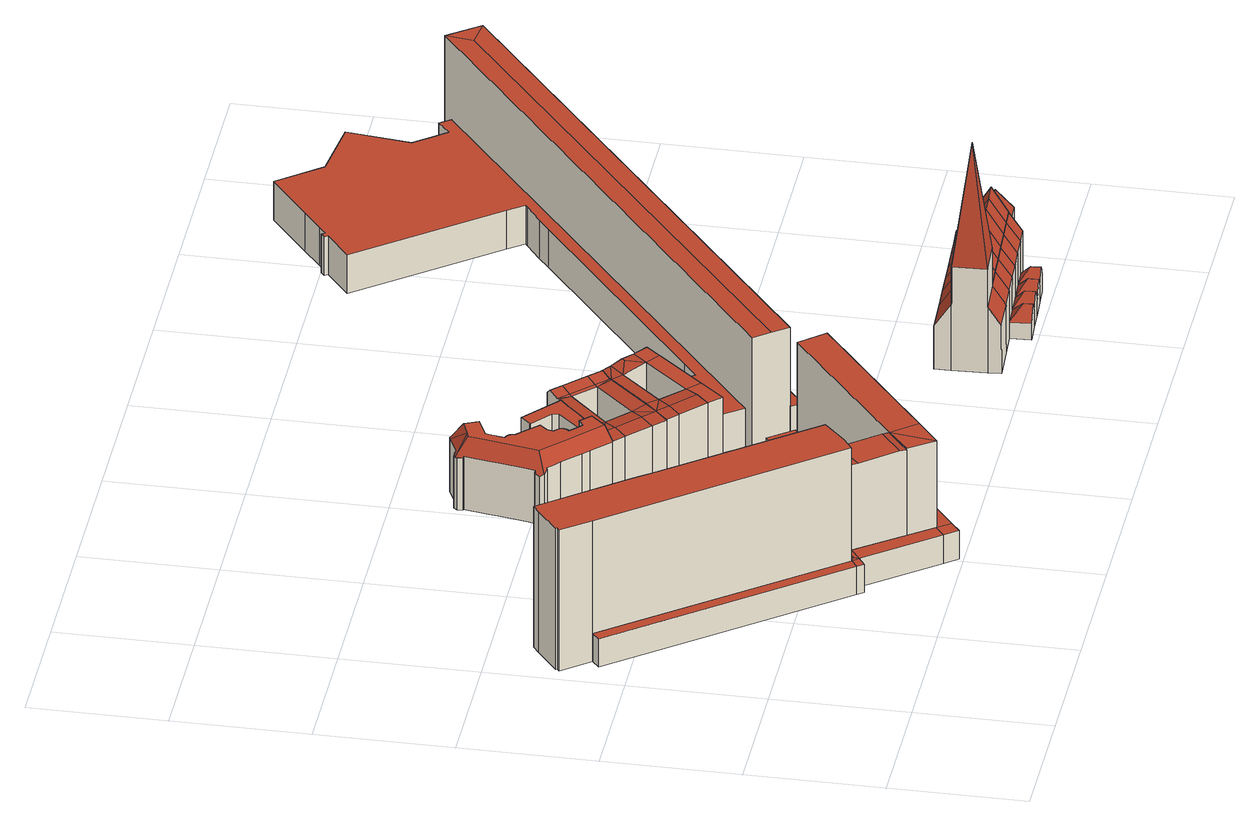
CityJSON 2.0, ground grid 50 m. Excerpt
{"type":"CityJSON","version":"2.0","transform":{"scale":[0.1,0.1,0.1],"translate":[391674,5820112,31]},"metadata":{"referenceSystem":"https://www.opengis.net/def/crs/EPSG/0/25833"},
"CityObjects":{
"building1":{"type":"Building","attributes":{"function":"2121","roofType":"1130","measuredHeight":56.55},"address":[{"locality":"Berlin","thoroughfareNumber":"7","thoroughfareName":"Karl-Liebknecht-Str."},{"locality":"Berlin","thoroughfareNumber":"2","thoroughfareName":"Spandauer Str."},{"locality":"Berlin","thoroughfareNumber":"4","thoroughfareName":"Spandauer Str."}],"geometry":[{"type":"MultiSurface","lod":"2","boundaries":[[[0,1,2,3]],[[4,5,6,7]],[[8,9,10,11]],[[12,4,7,1]],[[13,14,5,4]],[[15,16,17,18]],[[19,12,1,0]],[[20,8,21,22]],[[23,24,25,26,27,28,29,30,19,31,32,33]],[[34,35,15,18]],[[32,0,3,36]],[[37,38,34,18]],[[39,21,8,11]],[[40,41,42,43]],[[44,45,46,47]],[[48,49,50]],[[51,52,53]],[[50,49,54]],[[45,55,56,46]],[[57,58,59]],[[60,61,62,63]],[[64,65,66,67]],[[52,68,69,70]],[[68,52,51]],[[71,58,72,73]],[[41,67,42]],[[74,57,59,75]],[[67,66,76,42]],[[63,62,77,78]],[[43,42,55,45]],[[78,77,79,52]],[[72,58,57,74]],[[80,67,41,40]],[[81,82,83,84,85,86,87,88,89,90,91,92]],[[76,66,3,2]],[[47,46,5,14]],[[42,76,2,1]],[[65,64,32,36]],[[56,55,7,6]],[[64,67,0,32]],[[46,56,6,5]],[[66,65,36,3]],[[45,44,13,4]],[[44,47,14,13]],[[43,45,4,12]],[[55,42,1,7]],[[81,31,19,82]],[[92,32,31,81]],[[91,33,32,92]],[[82,19,30,83]],[[75,59,15,35]],[[84,29,28,85]],[[73,72,34,38]],[[61,60,20,22]],[[72,74,75,35,34]],[[83,30,29,84]],[[58,71,37,18]],[[53,52,79]],[[79,77,62,61,22,21]],[[49,48,18,17]],[[89,24,23,90]],[[85,28,27,86]],[[90,23,33,91]],[[48,50,59,58]],[[54,49,17,16]],[[67,80,19,0]],[[80,40,43,12,19]],[[60,63,78,52,8,20]],[[68,51,39,11]],[[51,53,21,39]],[[50,54,16,15]],[[70,69,10,9]],[[86,27,26,87]],[[71,73,38,37]],[[88,25,24,89]],[[69,68,11,10]],[[52,70,9,8]],[[87,26,25,88]]],"semantics":{"surfaces":[{"type":"GroundSurface"},{"type":"RoofSurface"},{"type":"WallSurface"}],"values":[0,0,0,0,0,0,0,0,0,0,0,0,0,1,1,1,1,1,1,1,1,1,1,1,1,1,1,1,1,1,1,1,1,1,2,2,2,2,2,2,2,2,2,2,2,2,2,2,2,2,2,2,2,2,2,2,2,2,2,2,2,2,2,2,2,2,2,2,2,2,2,2,2,2,2,2,2,2]}}]},
"building2":{"type":"Building","attributes":{"roofType":"1000","measuredHeight":26.6},"address":[{"country":"Germany","locality":"Berlin"}],"geometry":[{"type":"Solid","lod":"2","boundaries":[[[[93,94,95,96,97]],[[98,99,100,101]],[[99,102,103,100]],[[104,105,106,107]],[[108,109,110,111]],[[109,112,113,110]],[[112,114,115,113]],[[114,116,117,115]],[[118,119,120,94,93,121]],[[121,93,122]],[[123,124,118,121,125]],[[126,127,128,129]],[[127,130,131,128]],[[130,132,133,131]],[[132,134,135,133]],[[134,136,137,135]],[[136,138,139,137]],[[138,140,141,139]],[[142,143,144,145]],[[143,146,147,144]],[[146,148,149,147]],[[148,150,151,149]],[[150,152,153,151]],[[152,154,155,153]],[[154,126,129,155]],[[156,157,158,159]],[[157,160,161,158]],[[160,162,163,161]],[[162,164,165,163]],[[164,166,167,165]],[[166,168,169,167]],[[168,142,145,169]],[[116,170,171,117]],[[170,172,173,171]],[[172,174,175,173]],[[174,176,177,175]],[[176,178,179,177]],[[178,180,181,179]],[[180,156,159,181]],[[182,183,184,185]],[[183,186,187,184]],[[186,188,189,187]],[[188,190,191,189]],[[190,192,193,191]],[[192,194,195,193]],[[194,196,197,195]],[[196,198,199,197]],[[200,201,202,203]],[[201,204,205,202]],[[204,206,207,205]],[[206,208,209,207]],[[208,210,211,209]],[[210,212,213,211]],[[212,182,185,213]],[[214,215,216,217]],[[215,218,219,216]],[[218,220,221,219]],[[220,222,223,221]],[[222,224,225,223]],[[120,119,226,227]],[[228,229,230,231]],[[124,123,232,233]],[[140,234,235,141]],[[234,236,237,235]],[[236,238,239,237]],[[238,240,241,239]],[[240,242,243,241]],[[242,244,245,243]],[[244,246,247,245]],[[246,214,217,247]],[[248,249,250,251]],[[249,252,253,250]],[[252,254,255,253]],[[254,256,257,255]],[[256,258,259,257]],[[260,248,251,261]],[[262,263,264,265]],[[96,95,266,267]],[[268,269,270,271]],[[269,272,273,270]],[[272,274,275,273]],[[274,276,277,275]],[[276,278,279,277]],[[280,281,282,283]],[[284,285,286,287]],[[288,289,290,291]],[[292,293,294,295]],[[293,296,297,294]],[[296,298,299,297]],[[298,300,301,299]],[[300,302,303,301]],[[302,304,305,303]],[[304,306,307,305]],[[306,268,271,307]],[[198,308,309,199]],[[308,310,311,309]],[[310,312,313,311]],[[312,314,315,313]],[[314,316,317,315]],[[316,318,319,317]],[[318,320,321,319]],[[320,292,295,321]],[[94,120,227,322,266,95]],[[200,203,323,225,224,324]],[[230,229,325,326,327,328]],[[106,105,97,96,267,329]],[[327,326,330,98,101,331]],[[332,333,334,335,264,263]],[[289,288,336,258,256,254,252,249,248,260,337,285,284,283,282]],[[338,339,340,290,289,282,281,341,342]],[[343,259,258,336,288,291]],[[286,285,337,260,261,344]],[[280,283,284,287,345,346,347]],[[347,346,348,279,278,349]],[[350,351,232,123,125,352]],[[338,342,353,228,231,354]],[[118,124,233,355,226,119]],[[99,98,330,326,325,229,228,353,342,341,356,357,358,359,102]],[[360,361,362,104,107,363,364,365,334,333]],[[356,341,281,280,347,349,278,276,274,272,269,268,306,304,302,300,298,296,293,292,320,318,316,314,312,310,308,198,196,194,192,190,188,186,183,182,212,210,208,206,204,201,200,324,224,222,220,218,215,214,246,244,242,240,238,236,234,140,138,136,134,132,130,127,126,154,152,150,148,146,143,142,168,166,164,162,160,157,156,180,178,176,174,172,170,116,114,112,109,108,366,367,368,369,352,125,121,122,370,371,358,357]],[[343,291,290,340,339,338,354,231,230,328,327,331,101,100,103,372,373,265,264,335,334,365,364,363,107,106,329,267,266,322,227,226,355,233,232,351,350,374,375,376,377,111,110,113,115,117,171,173,175,177,179,181,159,158,161,163,165,167,169,145,144,147,149,151,153,155,129,128,131,133,135,137,139,141,235,237,239,241,243,245,247,217,216,219,221,223,225,323,203,202,205,207,209,211,213,185,184,187,189,191,193,195,197,199,309,311,313,315,317,319,321,295,294,297,299,301,303,305,307,271,270,273,275,277,279,348,346,345,287,286,344,261,251,250,253,255,257,259]],[[359,358,371,370,122,93,97,105,104,362,361,360,333,332,263,262,378]],[[372,103,102,359,378,262,265,373]],[[377,376,367,366,108,111]],[[375,374,350,352,369,368,367,376]]]],"semantics":{"surfaces":[{"type":"RoofSurface"},{"type":"WallSurface"},{"type":"GroundSurface"}],"values":[[0,1,1,1,1,1,1,1,0,0,0,1,1,1,1,1,1,1,1,1,1,1,1,1,1,1,1,1,1,1,1,1,1,1,1,1,1,1,1,1,1,1,1,1,1,1,1,1,1,1,1,1,1,1,1,1,1,1,1,1,1,1,1,1,1,1,1,1,1,1,1,1,1,1,1,1,1,1,1,1,1,1,1,1,1,1,1,1,1,1,1,1,1,1,1,1,1,1,1,1,1,1,1,1,1,1,1,1,0,1,1,1,1,1,1,1,1,0,1,0,2,0,1,1,1]]}}]},
"building3":{"type":"Building","attributes":{"function":"1411","roofType":"1130","measuredHeight":5.69},"address":[{"locality":"Berlin","thoroughfareNumber":"18","thoroughfareName":"Rosenstr."}],"geometry":[{"type":"MultiSurface","lod":"2","boundaries":[[[379,380,381,382]],[[383,384,385,386]],[[386,385,380,379]],[[383,386,387,388]],[[389,390,385,384]],[[391,392,379,382]],[[393,394,395]],[[396,394,383,388]],[[392,397,386,379]],[[398,393,399]],[[400,401,381,380]],[[402,403,399]],[[401,391,382,381]],[[397,403,404]],[[405,406,407,396,388,387]],[[404,405,387,386]],[[398,389,384,383]],[[390,400,380,385]],[[397,392,400,390]],[[392,391,401,400]],[[402,406,405,404]],[[398,397,390,389]],[[395,407,406,402]],[[394,396,407,395]]],"semantics":{"surfaces":[{"type":"GroundSurface"},{"type":"WallSurface"},{"type":"RoofSurface"}],"values":[0,0,0,0,1,1,1,1,1,1,1,1,1,1,1,1,1,1,2,2,2,2,2,2]}}]},
"building4":{"type":"Building","attributes":{"function":"1411","measuredHeight":24.49},"address":[{"locality":"Berlin","thoroughfareNumber":"17","thoroughfareName":"Rosenstr."}],"geometry":[{"type":"MultiSurface","lod":"2","boundaries":[[[408,409,410,411]],[[410,412,413,414]],[[415,416,417,412]],[[416,415,418,419]],[[415,409,420,418]],[[411,410,414,421]],[[420,409,408,422]],[[413,412,417,423]],[[424,425,426,427]],[[428,429,430,431]],[[432,433,434,427]],[[435,436,437,438]],[[439,431,430,438]],[[438,430,440,435]],[[428,431,441]],[[426,442,443,441]],[[438,437,444,439]],[[444,433,432]],[[432,441,431,439]],[[445,442,426]],[[446,427,434]],[[447,445,425,448]],[[425,445,426]],[[446,449,450,424]],[[450,448,425,424]],[[446,424,427]],[[429,451,440,430]],[[439,444,432]],[[443,428,441]],[[443,442,414,413]],[[435,440,417,416]],[[432,427,409,415]],[[448,450,408,411]],[[441,432,415,412]],[[449,446,434,420,422]],[[433,444,437,436,419,418]],[[427,426,410,409]],[[450,449,422,408]],[[451,429,428,443,413,423]],[[442,445,447,421,414]],[[447,448,411,421]],[[434,433,418,420]],[[436,435,416,419]],[[426,441,412,410]],[[440,451,423,417]]],"semantics":{"surfaces":[{"type":"GroundSurface"},{"type":"RoofSurface"},{"type":"WallSurface"}],"values":[0,0,0,0,0,0,0,0,1,1,1,1,1,1,1,1,1,1,1,1,1,1,1,1,1,1,1,1,1,2,2,2,2,2,2,2,2,2,2,2,2,2,2,2,2]}}]},
"building5":{"type":"Building","attributes":{"function":"2523","roofType":"1000","measuredHeight":4.57},"address":[{"locality":"Berlin","thoroughfareNumber":"11","thoroughfareName":"Rochstr."}],"geometry":[{"type":"MultiSurface","lod":"2","boundaries":[[[452,453,454,455]],[[455,454,456,457]],[[457,456,458,459]],[[459,458,453,452]],[[455,457,459,452]],[[456,454,453,458]]],"semantics":{"surfaces":[{"type":"WallSurface"},{"type":"RoofSurface"},{"type":"GroundSurface"}],"values":[0,0,0,0,1,2]}}]},
"building6":{"type":"Building","attributes":{"function":"1411","roofType":"1130","measuredHeight":23.6},"address":[{"locality":"Berlin","thoroughfareNumber":"16","thoroughfareName":"Rosenstr."}],"geometry":[{"type":"MultiSurface","lod":"2","boundaries":[[[460,461,462,463]],[[460,464,465]],[[460,463,464]],[[466,467,468,469]],[[470,471,465,464]],[[462,472,473,463]],[[474,471,470]],[[463,473,467,464]],[[475,470,466]],[[476,471,474]],[[477,475,466,478]],[[467,472,479,468]],[[478,466,469,480]],[[474,470,475,477]],[[481,482,483,484]],[[485,486,487,488]],[[483,482,489,490]],[[488,487,491,492]],[[493,481,484,494]],[[493,495,485,481]],[[489,482,488,492]],[[495,496,486,485]],[[472,462,489,492]],[[464,467,488,482]],[[476,474,493,494]],[[471,476,494,484]],[[479,472,492,491]],[[474,477,478,495,493]],[[473,472,467]],[[468,479,491,487]],[[467,466,485,488]],[[466,470,481,485]],[[469,468,487,486]],[[465,471,484,483]],[[470,464,482,481]],[[478,480,496,495]],[[461,460,465,483,490]],[[480,469,486,496]],[[462,461,490,489]]],"semantics":{"surfaces":[{"type":"RoofSurface"},{"type":"GroundSurface"},{"type":"WallSurface"}],"values":[0,0,0,0,0,0,0,0,0,0,0,0,0,0,1,1,1,1,1,1,1,1,2,2,2,2,2,2,2,2,2,2,2,2,2,2,2,2,2]}}]},
"building7":{"type":"Building","attributes":{"description":"AP_Marienkirche.wrl","name":"Marienkirche","function":"1141","measuredHeight":88.04},"address":[{"locality":"Berlin","thoroughfareNumber":"8","thoroughfareName":"Karl-Liebknecht-Str."}],"geometry":[{"type":"MultiSurface","lod":"2","boundaries":[[[497,498,499,500]],[[501,502,503,504]],[[505,506,507,508]],[[509,500,510,511]],[[506,512,513,507]],[[514,515,516,517]],[[518,509,511,519]],[[520,497,500,509]],[[498,521,522,499]],[[521,523,524,522]],[[525,526,517,527]],[[517,516,528,527]],[[526,529,514,517]],[[530,531,528,516]],[[524,530,516,515]],[[532,533,515,514]],[[508,511,510,503]],[[503,510,534,504]],[[522,524,515,533]],[[504,534,533,532]],[[507,519,511,508]],[[502,505,508,503]],[[529,535,532,514]],[[535,501,504,532]],[[500,499,534,510]],[[499,522,533,534]],[[519,507,513,536]],[[537,538,539,523,521]],[[540,541,542,543]],[[544,545,526,525]],[[546,547,520,509]],[[548,549,518,519]],[[543,550,512,506]],[[550,551,513,512]],[[552,553,554,555]],[[556,557,558,548]],[[545,559,529,526]],[[560,540,506,505]],[[549,561,509,518]],[[562,563,564,565]],[[566,567,568]],[[569,566,570,571]],[[572,569,527,528]],[[567,573,574,575]],[[571,544,525,527]],[[576,562,565,577]],[[578,579,580,581]],[[582,583,584,498,497]],[[585,586,541,587]],[[588,578,581,589]],[[590,588,589,591]],[[568,552,555,570]],[[592,593,551,542]],[[561,590,591,546]],[[553,594,595,554]],[[557,576,577,558]],[[584,596,537,521,498]],[[579,597,530,524]],[[598,599,502,501]],[[559,600,535,529]],[[547,601,582,497,520]],[[602,585,587,603]],[[594,602,603,595]],[[597,604,531,530]],[[586,605,606,592]],[[606,556,607,608]],[[609,607,519,536]],[[593,609,536,513]],[[563,610,611,564]],[[600,598,501,535]],[[573,572,612,613]],[[539,580,524,523]],[[599,560,505,502]],[[610,574,613,611]],[[604,612,528,531]],[[597,613,612,604]],[[614,546,591]],[[537,581,615,538]],[[615,581,580]],[[616,575,574,610]],[[579,611,613,597]],[[547,546,614,601]],[[617,573,566]],[[594,553,618,619]],[[617,572,573]],[[553,552,616,618]],[[552,568,575,616]],[[619,618,563,562]],[[617,569,572]],[[585,602,620,621]],[[602,594,619,620]],[[578,564,611,579]],[[620,619,562,576]],[[599,603,587,560]],[[617,566,569]],[[607,609,622,608]],[[583,623,589,584]],[[621,620,576,557]],[[545,570,555,559]],[[544,571,570,545]],[[624,589,581]],[[608,622,593,592]],[[598,595,603,599]],[[605,621,557,556]],[[559,555,554,600]],[[596,624,581,537]],[[561,558,577,590]],[[590,577,565,588]],[[588,565,564,578]],[[586,585,621,605]],[[543,542,551,550]],[[582,591,623,583]],[[538,615,580,539]],[[549,548,558,561]],[[584,589,624,596]],[[600,554,595,598]],[[601,614,591,582]],[[622,609,593]],[[560,587,541,540]],[[618,616,610,563]],[[623,591,589]]],"semantics":{"surfaces":[{"type":"GroundSurface"},{"type":"WallSurface"},{"type":"RoofSurface"}],"values":[0,0,0,0,0,0,0,0,0,0,0,0,0,0,0,0,0,0,0,0,0,0,0,0,0,0,0,1,1,1,1,1,1,1,1,1,1,1,1,1,1,1,1,1,1,1,1,1,1,1,1,1,1,1,1,1,1,1,1,1,1,1,1,1,1,1,1,1,1,1,1,1,1,1,1,2,2,2,2,2,2,2,2,2,2,2,2,2,2,2,2,2,2,2,2,2,2,2,2,2,2,2,2,2,2,2,2,2,2,2,2,2,2,2,2,2,2,2,2,2,2]}}]},
"building8":{"type":"Building","attributes":{"function":"2121","roofType":"1000","measuredHeight":45.58},"geometry":[{"type":"MultiSurface","lod":"2","boundaries":[[[625,626,627,628]],[[629,630,626,625]],[[631,632,633,634]],[[634,633,635,636]],[[637,638,639,640]],[[628,627,641,642]],[[643,644,645,646]],[[647,648,649,650]],[[646,645,651,652]],[[653,654,655,656]],[[657,658,659,660]],[[661,662,638,637]],[[663,664,644,643]],[[665,666,667,668]],[[669,670,671,672]],[[673,674,675,676]],[[668,667,677,678]],[[679,680,681,682]],[[683,684,658,657]],[[640,639,685,686]],[[687,688,689,690]],[[678,677,670,669]],[[648,691,692,649]],[[690,689,693,694]],[[672,671,695,696]],[[636,635,697,698]],[[698,697,680,679]],[[676,675,699,700]],[[701,702,674,673]],[[703,704,666,665]],[[705,706,707,708]],[[642,641,709,710]],[[694,693,711,712]],[[691,713,714,692]],[[686,685,715,716]],[[696,695,688,687]],[[700,699,717,718]],[[656,655,632,631]],[[719,720,630,629]],[[718,717,704,703]],[[660,659,721,722]],[[722,721,662,661]],[[713,723,647,650,714]],[[710,709,664,663]],[[682,681,706,705]],[[708,707,684,683]],[[716,715,720,719]],[[712,711,702,701]],[[652,651,654,653]],[[699,675,674,702,711,693,689,688,695,671,670,677,667,666,704,717]],[[707,706,681,680,697,635,633,632,655,654,651,645,644,664,709,641,627,626,630,720,715,685,639,638,662,721,659,658,684]],[[714,650,649,692]],[[723,724,648,647]],[[724,691,648]],[[713,691,724,723]],[[660,722,661,637,640,686,716,719,629,625,628,642,710,663,643,646,652,653,656,631,634,636,698,679,682,705,708,683,657]],[[665,668,678,669,672,696,687,690,694,712,701,673,676,700,718,703]]],"semantics":{"surfaces":[{"type":"WallSurface"},{"type":"GroundSurface"},{"type":"RoofSurface"}],"values":[0,0,0,0,0,0,0,0,0,0,0,0,0,0,0,0,0,0,0,0,0,0,0,0,0,0,0,0,0,0,0,0,0,0,0,0,0,0,0,0,0,0,0,0,0,0,0,0,0,1,1,1,2,2,2,2,2]}}]}
},
"vertices":[
[708,336,34],[726,313,34],[693,290,34],[675,313,34],[973,89,34],[1009,42,34],[966,8,34],[929,55,34],[1005,259,35],[1529,673,35],[1599,581,35],[1074,166,35],[777,350,34],[1599,578,34],[1634,531,34],[937,343,35],[851,441,35],[867,453,35],[954,356,35],[760,373,34],[853,461,35],[905,180,35],[760,373,35],[18,1239,34],[14,1243,34],[111,1320,34],[143,1344,34],[375,1052,34],[401,1018,34],[428,981,34],[843,451,34],[710,338,34],[86,1127,34],[7,1230,34],[1029,271,35],[1013,258,35],[55,1101,34],[1444,766,35],[1513,676,35],[974,88,35],[769,361,148],[729,333,148],[726,313,148],[777,350,148],[1599,578,148],[973,89,148],[1009,42,148],[1634,531,148],[954,356,151],[867,453,149],[937,343,151],[974,88,497],[1005,259,492],[905,180,497],[851,441,151],[929,55,148],[966,8,148],[952,342,151],[954,356,149],[937,343,149],[853,461,492],[760,373,492],[792,329,490],[886,417,490],[86,1127,148],[55,1101,148],[675,313,148],[708,336,148],[1074,166,497],[1599,581,497],[1529,673,492],[1444,766,149],[1029,271,149],[1513,676,149],[1021,265,151],[1013,258,149],[693,290,148],[889,201,495],[989,280,495],[905,180,492],[760,373,148],[710,338,602],[760,373,602],[843,452,602],[428,981,602],[401,1018,602],[375,1052,602],[143,1344,602],[111,1320,602],[14,1243,602],[18,1239,602],[7,1230,602],[86,1127,602],
[959,1762,259],[971,1768,259],[961,1768,259],[950,1753,259],[954,1735,259],[924,1437,272],[919,1434,266],[919,1434,51],[924,1437,51],[901,1440,259],[901,1440,51],[959,1732,265],[954,1734,259],[954,1734,51],[959,1732,51],[1027,1630,317],[1022,1600,317],[1022,1600,51],[1027,1630,51],[1023,1600,317],[1023,1600,51],[1024,1600,317],[1024,1600,51],[1025,1600,317],[1025,1600,51],[1058,1797,268],[984,1764,268],[980,1768,263],[1028,1733,317],[1006,1725,317],[1069,1793,276],[1066,1801,268],[1086,1755,317],[1042,1586,317],[1043,1585,317],[1043,1585,51],[1042,1586,51],[1043,1584,317],[1043,1584,51],[1044,1583,317],[1044,1583,51],[1044,1582,317],[1044,1582,51],[1044,1581,317],[1044,1581,51],[1045,1580,317],[1045,1580,51],[1045,1579,317],[1045,1579,51],[1038,1592,317],[1039,1591,317],[1039,1591,51],[1038,1592,51],[1040,1590,317],[1040,1590,51],[1040,1589,317],[1040,1589,51],[1041,1588,317],[1041,1588,51],[1042,1588,317],[1042,1588,51],[1042,1587,317],[1042,1587,51],[1032,1597,317],[1033,1596,317],[1033,1596,51],[1032,1597,51],[1034,1595,317],[1034,1595,51],[1035,1595,317],[1035,1595,51],[1036,1594,317],[1036,1594,51],[1037,1594,317],[1037,1594,51],[1037,1593,317],[1037,1593,51],[1026,1599,317],[1026,1599,51],[1027,1599,317],[1027,1599,51],[1028,1599,317],[1028,1599,51],[1029,1598,317],[1029,1598,51],[1030,1598,317],[1030,1598,51],[1031,1597,317],[1031,1597,51],[1113,1416,317],[1114,1415,317],[1114,1415,51],[1113,1416,51],[1114,1414,317],[1114,1414,51],[1114,1413,317],[1114,1413,51],[1114,1412,317],[1114,1412,51],[1114,1411,317],[1114,1411,51],[1113,1410,317],[1113,1410,51],[1113,1409,317],[1113,1409,51],[1113,1408,317],[1113,1408,51],[1114,1424,317],[1112,1422,317],[1112,1422,51],[1114,1424,51],[1112,1421,317],[1112,1421,51],[1113,1420,317],[1113,1420,51],[1113,1419,317],[1113,1419,51],[1113,1418,317],[1113,1418,51],[1113,1417,317],[1113,1417,51],[1046,1571,317],[1046,1570,317],[1046,1570,51],[1046,1571,51],[1083,1535,317],[1083,1535,51],[1123,1495,317],[1123,1495,51],[1098,1468,317],[1098,1468,51],[1093,1444,317],[1093,1444,51],[984,1764,51],[980,1768,51],[1058,1311,272],[1034,1333,272],[1034,1333,51],[1058,1311,51],[1069,1793,51],[1066,1801,51],[1045,1578,317],[1045,1578,51],[1045,1577,317],[1045,1577,51],[1046,1576,317],[1046,1576,51],[1046,1575,317],[1046,1575,51],[1046,1574,317],[1046,1574,51],[1046,1573,317],[1046,1573,51],[1046,1572,317],[1046,1572,51],[1177,1538,284],[1180,1542,284],[1180,1542,51],[1177,1538,51],[1211,1578,284],[1211,1578,51],[1239,1555,284],[1239,1555,51],[1347,1463,284],[1347,1463,51],[1311,1431,284],[1311,1431,51],[1249,1477,284],[1249,1477,51],[895,1459,251],[905,1475,258],[905,1475,51],[895,1459,51],[961,1768,51],[950,1753,51],[1106,1394,317],[1106,1393,317],[1106,1393,51],[1106,1394,51],[1105,1392,317],[1105,1392,51],[1104,1392,317],[1104,1392,51],[1104,1391,317],[1104,1391,51],[1124,1372,317],[1124,1372,51],[1174,1369,317],[1212,1332,317],[1212,1332,284],[1174,1369,284],[1175,1369,284],[1253,1453,284],[1253,1453,51],[1175,1369,51],[1261,1381,284],[1245,1367,284],[1245,1367,51],[1261,1381,51],[1111,1400,317],[1110,1399,317],[1110,1399,51],[1111,1400,51],[1110,1398,317],[1110,1398,51],[1109,1398,317],[1109,1398,51],[1109,1397,317],[1109,1397,51],[1108,1396,317],[1108,1396,51],[1108,1395,317],[1108,1395,51],[1107,1394,317],[1107,1394,51],[1113,1407,317],[1113,1407,51],[1113,1406,317],[1113,1406,51],[1113,1405,317],[1113,1405,51],[1112,1404,317],[1112,1404,51],[1112,1403,317],[1112,1403,51],[1112,1402,317],[1112,1402,51],[1111,1401,317],[1111,1401,51],[971,1768,51],[1095,1442,51],[1095,1442,317],[1017,1349,272],[968,1396,272],[968,1396,51],[1017,1349,51],[954,1735,51],[948,1414,272],[948,1414,51],[906,1475,259],[912,1475,265],[912,1475,51],[906,1475,51],[1306,1426,284],[1249,1475,284],[1130,1243,51],[1162,1278,51],[1212,1332,51],[1162,1278,317],[1130,1243,272],[1306,1426,51],[1249,1475,51],[1174,1369,51],[1147,1351,51],[1147,1351,317],[1137,1360,51],[1137,1360,317],[1110,1705,51],[1086,1755,51],[1110,1705,317],[1074,1296,272],[1074,1296,51],[1058,1797,51],[1107,1330,317],[1048,1385,317],[958,1469,317],[901,1442,260],[918,1507,265],[936,1609,265],[942,1640,265],[942,1640,51],[936,1609,51],[918,1507,51],[1032,1658,317],[1035,1671,317],[1059,1682,317],[1078,1691,317],[999,1686,317],[990,1640,317],[901,1442,51],[900,1444,51],[1078,1691,51],[1059,1682,51],[1035,1671,51],[1032,1658,51],[900,1444,259],
[1083,1453,51],[1172,1368,51],[1152,1346,51],[1062,1431,51],[1172,1546,51],[1264,1464,51],[1214,1412,51],[1121,1493,51],[1077,1532,51],[1129,1584,51],[1264,1464,100],[1214,1412,100],[1062,1431,100],[1083,1453,100],[1172,1546,94],[1172,1546,52],[1157,1531,99],[1129,1584,52],[1121,1493,100],[1172,1546,100],[1155,1528,100],[1172,1368,100],[1152,1346,100],[1132,1504,107],[1130,1502,100],[1121,1493,52],[1077,1532,52],[1088,1543,107],[1114,1569,99],
[1166,1207,44],[1249,1291,44],[1331,1214,44],[1251,1128,44],[1467,1359,44],[1510,1316,44],[1376,1172,44],[1390,1434,44],[1441,1485,44],[1516,1411,44],[1354,1471,44],[1404,1521,44],[1211,1326,44],[1296,1086,44],[1128,1243,44],[1559,1368,44],[1207,1249,282],[1291,1171,282],[1331,1214,275],[1249,1291,275],[1518,1324,280],[1546,1354,294],[1503,1397,294],[1475,1367,280],[1390,1434,275],[1354,1471,282],[1211,1326,282],[1441,1485,275],[1404,1521,275],[1390,1508,294],[1427,1471,294],[1398,1442,280],[1516,1411,275],[1467,1359,275],[1376,1172,282],[1510,1316,282],[1362,1479,280],[1336,1129,282],[1170,1285,282],[1296,1086,275],[1251,1128,275],[1128,1243,275],[1166,1207,275],[1559,1368,275],
[1404,1521,95],[1404,1521,49],[1293,1618,49],[1293,1618,95],[1238,1554,49],[1238,1554,95],[1347,1464,49],[1347,1464,95],
[1336,1129,284],[1296,1086,279],[1336,1049,279],[1376,1092,284],[1417,1135,279],[1377,1172,284],[1648,1219,279],[1503,1054,279],[1549,1011,279],[1700,1182,279],[1555,1284,279],[1510,1316,284],[1425,965,279],[1464,1010,284],[1604,1336,279],[1639,1293,284],[1559,1368,279],[1650,1304,284],[1695,1272,279],[1471,922,279],[1747,1235,279],[1555,1284,7],[1417,1135,7],[1377,1172,7],[1510,1316,7],[1648,1219,7],[1700,1182,7],[1549,1011,7],[1503,1054,7],[1336,1049,7],[1296,1086,7],[1471,922,7],[1425,965,7],[1604,1336,7],[1559,1368,7],[1695,1272,7],[1747,1235,7],
[2658,29,34],[2576,24,34],[2572,100,34],[2655,105,34],[2559,331,34],[2645,336,34],[2648,275,34],[2563,271,34],[2713,339,34],[2796,344,34],[2797,283,34],[2718,279,34],[2731,109,34],[2653,154,34],[2727,158,34],[2959,352,34],[2961,291,34],[2402,262,34],[2408,139,34],[2315,133,34],[2312,258,34],[2799,113,34],[2798,163,34],[2736,34,34],[2498,19,34],[2494,95,34],[2414,14,34],[2410,91,34],[2169,311,34],[2311,318,34],[2172,250,34],[2178,124,34],[2399,323,34],[2316,85,34],[2180,77,34],[2483,267,34],[2491,144,34],[2569,149,34],[2479,327,34],[2967,173,34],[2498,19,100],[2456,16,154],[2414,14,100],[2796,344,206],[2797,283,297],[2797,283,124],[2796,344,93],[2169,311,206],[2311,318,206],[2731,109,100],[2736,34,100],[2798,163,299],[2799,113,228],[2959,352,93],[2961,291,124],[2402,262,300],[2483,267,300],[2483,267,297],[2402,262,297],[2798,163,300],[2727,158,300],[2727,158,299],[2399,323,206],[2713,339,206],[2731,109,228],[2569,149,300],[2491,144,300],[2491,144,299],[2569,149,299],[2312,258,451],[2314,157,451],[2312,258,300],[2172,250,451],[2312,258,297],[2172,250,297],[2178,124,451],[2315,133,451],[2315,133,300],[2313,195,394],[2653,154,300],[2653,154,299],[2494,95,228],[2410,91,228],[2410,91,100],[2494,95,100],[2658,29,100],[2617,26,154],[2576,24,100],[2718,279,300],[2797,283,300],[2718,279,297],[2572,100,228],[2572,100,100],[2655,105,228],[2655,105,100],[2797,283,214],[2961,291,214],[2563,271,300],[2563,271,297],[2537,21,154],[2316,85,228],[2559,331,206],[2645,336,206],[2479,327,206],[2697,31,154],[2648,275,300],[2648,275,297],[2180,78,228],[2798,223,394],[2798,200,359],[2798,163,214],[2798,223,319],[2967,173,214],[2408,139,300],[2408,139,299],[2178,124,299],[2315,133,299],[2695,68,154],[2454,51,154],[2405,200,394],[2244,191,915],[2487,205,394],[2566,210,394],[2650,214,394],[2722,219,394],[2905,229,319],[2615,61,154],[2535,59,154],
[2782,2720,156],[2782,2720,1],[2601,2579,1],[2601,2579,156],[2907,2563,156],[2907,2563,1],[2767,1833,156],[2767,1833,1],[2695,1779,1],[2695,1779,156],[2643,1738,1],[2643,1738,156],[3257,2229,156],[3257,2229,1],[3203,2185,1],[3203,2185,156],[2518,2514,1],[2518,2514,156],[2455,2485,156],[2455,2485,1],[2464,2473,1],[2464,2473,156],[1569,836,468],[3324,2220,468],[3324,2220,1],[1569,836,1],[2354,2387,1],[2354,2387,156],[2734,1899,156],[2734,1899,1],[2778,1842,1],[2778,1842,156],[1552,957,156],[1552,957,1],[1546,950,1],[1546,950,156],[3286,2190,156],[3286,2190,1],[2473,2499,156],[2473,2499,1],[1705,699,153],[1705,699,1],[1735,723,1],[1735,723,153],[1940,885,153],[1940,885,1],[1997,930,1],[1997,930,153],[3447,1984,153],[3447,1984,1],[3442,1992,1],[3442,1992,153],[1809,781,1],[1809,781,153],[1795,1073,156],[1795,1073,1],[1717,1174,1],[1717,1174,156],[1526,992,156],[1526,992,1],[3161,2237,1],[3161,2237,156],[2164,1062,153],[2164,1062,1],[2214,1101,1],[2214,1101,153],[3413,2104,468],[3413,2104,1],[2772,1541,1],[2772,1541,153],[2120,1027,1],[2120,1027,153],[1862,1125,1],[1862,1125,156],[3379,2076,1],[3379,2076,153],[2883,1540,153],[2883,1540,1],[1681,681,153],[1681,681,1],[1700,1154,156],[1700,1154,1],[1683,1168,1],[1683,1168,156],[2482,2487,1],[2482,2487,156],[2818,1488,1],[2818,1488,153],[1658,720,468],[1658,720,1],[3113,2298,1],[3113,2298,156],[1653,717,1],[1653,717,153],[3143,2535,156],[3143,2535,1],[1608,867,1],[1608,867,156],[1614,778,468],[3311,2117,468]
]}
